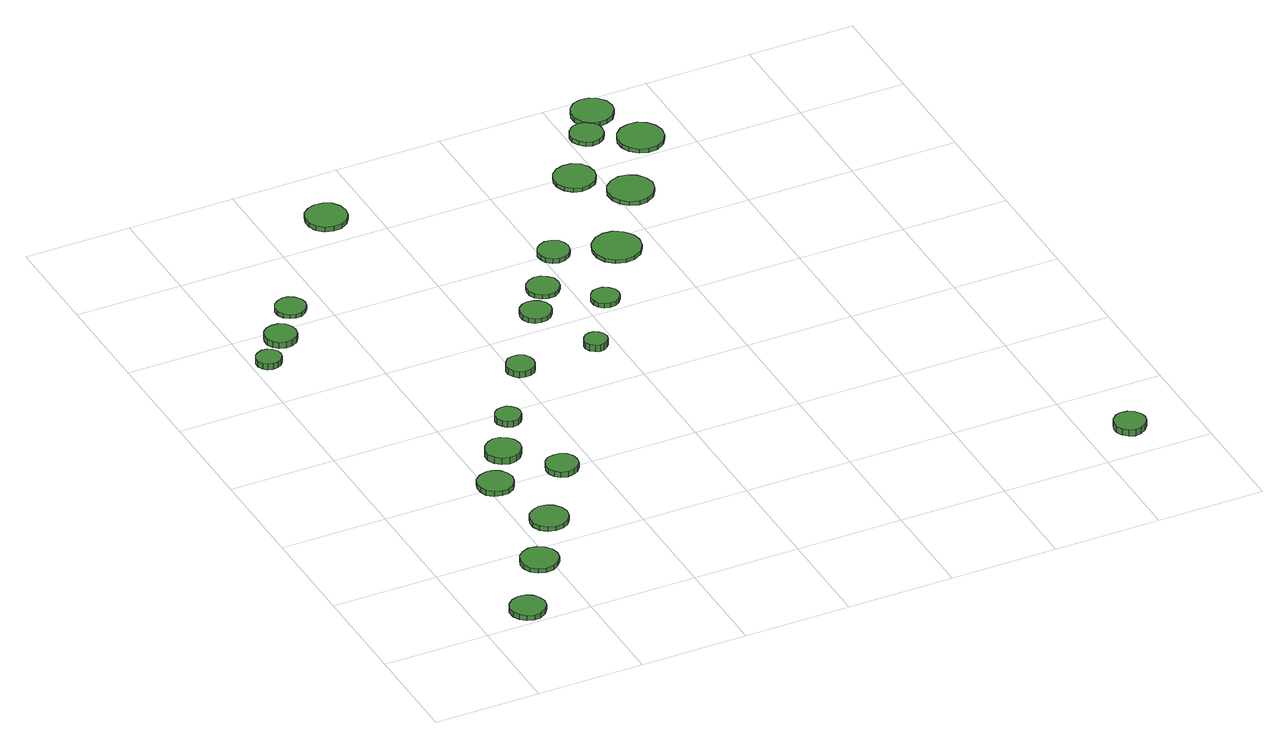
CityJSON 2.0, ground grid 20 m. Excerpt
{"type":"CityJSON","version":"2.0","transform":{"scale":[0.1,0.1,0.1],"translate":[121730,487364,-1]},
"CityObjects":{
"tree1":{"type":"SolitaryVegetationObject","attributes":{"function":"something"},"geometry":[{"type":"MultiSurface","lod":"1","boundaries":[[[0,1,2,3,4,5,6,7,8,9,10,11,12,13,14]],[[15,16,17,18,19,20,21,22,23,24,25,26,27,28,29]],[[0,29,28,1]],[[1,28,27,2]],[[2,27,26,3]],[[3,26,25,4]],[[4,25,24,5]],[[5,24,23,6]],[[6,23,22,7]],[[7,22,21,8]],[[8,21,20,9]],[[9,20,19,10]],[[10,19,18,11]],[[11,18,17,12]],[[12,17,16,13]],[[13,16,15,14]],[[14,15,29,0]]]}]},
"tree2":{"type":"SolitaryVegetationObject","attributes":{"function":"something"},"geometry":[{"type":"MultiSurface","lod":"1","boundaries":[[[30,31,32,33,34,35,36,37,38,39,40,41,42,43,44]],[[45,46,47,48,49,50,51,52,53,54,55,56,57,58,59]],[[30,59,58,31]],[[31,58,57,32]],[[32,57,56,33]],[[33,56,55,34]],[[34,55,54,35]],[[35,54,53,36]],[[36,53,52,37]],[[37,52,51,38]],[[38,51,50,39]],[[39,50,49,40]],[[40,49,48,41]],[[41,48,47,42]],[[42,47,46,43]],[[43,46,45,44]],[[44,45,59,30]]]}]},
"tree3":{"type":"SolitaryVegetationObject","attributes":{"function":"something"},"geometry":[{"type":"MultiSurface","lod":"1","boundaries":[[[60,61,62,63,64,65,66,67,68,69,70,71,72,73,74]],[[75,76,77,78,79,80,81,82,83,84,85,86,87,88,89]],[[60,89,88,61]],[[61,88,87,62]],[[62,87,86,63]],[[63,86,85,64]],[[64,85,84,65]],[[65,84,83,66]],[[66,83,82,67]],[[67,82,81,68]],[[68,81,80,69]],[[69,80,79,70]],[[70,79,78,71]],[[71,78,77,72]],[[72,77,76,73]],[[73,76,75,74]],[[74,75,89,60]]]}]},
"tree4":{"type":"SolitaryVegetationObject","attributes":{"function":"something"},"geometry":[{"type":"MultiSurface","lod":"1","boundaries":[[[90,91,92,93,94,95,96,97,98,99,100,101,102,103,104]],[[105,106,107,108,109,110,111,112,113,114,115,116,117,118,119]],[[90,119,118,91]],[[91,118,117,92]],[[92,117,116,93]],[[93,116,115,94]],[[94,115,114,95]],[[95,114,113,96]],[[96,113,112,97]],[[97,112,111,98]],[[98,111,110,99]],[[99,110,109,100]],[[100,109,108,101]],[[101,108,107,102]],[[102,107,106,103]],[[103,106,105,104]],[[104,105,119,90]]]}]},
"tree5":{"type":"SolitaryVegetationObject","attributes":{"function":"something"},"geometry":[{"type":"MultiSurface","lod":"1","boundaries":[[[120,121,122,123,124,125,126,127,128,129,130,131,132,133,134]],[[135,136,137,138,139,140,141,142,143,144,145,146,147,148,149]],[[120,149,148,121]],[[121,148,147,122]],[[122,147,146,123]],[[123,146,145,124]],[[124,145,144,125]],[[125,144,143,126]],[[126,143,142,127]],[[127,142,141,128]],[[128,141,140,129]],[[129,140,139,130]],[[130,139,138,131]],[[131,138,137,132]],[[132,137,136,133]],[[133,136,135,134]],[[134,135,149,120]]]}]},
"tree6":{"type":"SolitaryVegetationObject","attributes":{"function":"something"},"geometry":[{"type":"MultiSurface","lod":"1","boundaries":[[[150,151,152,153,154,155,156,157,158,159,160,161,162,163,164]],[[165,166,167,168,169,170,171,172,173,174,175,176,177,178,179]],[[150,179,178,151]],[[151,178,177,152]],[[152,177,176,153]],[[153,176,175,154]],[[154,175,174,155]],[[155,174,173,156]],[[156,173,172,157]],[[157,172,171,158]],[[158,171,170,159]],[[159,170,169,160]],[[160,169,168,161]],[[161,168,167,162]],[[162,167,166,163]],[[163,166,165,164]],[[164,165,179,150]]]}]},
"tree7":{"type":"SolitaryVegetationObject","attributes":{"function":"something"},"geometry":[{"type":"MultiSurface","lod":"1","boundaries":[[[180,181,182,183,184,185,186,187,188,189,190,191,192,193,194]],[[195,196,197,198,199,200,201,202,203,204,205,206,207,208,209]],[[180,209,208,181]],[[181,208,207,182]],[[182,207,206,183]],[[183,206,205,184]],[[184,205,204,185]],[[185,204,203,186]],[[186,203,202,187]],[[187,202,201,188]],[[188,201,200,189]],[[189,200,199,190]],[[190,199,198,191]],[[191,198,197,192]],[[192,197,196,193]],[[193,196,195,194]],[[194,195,209,180]]]}]},
"tree8":{"type":"SolitaryVegetationObject","attributes":{"function":"something"},"geometry":[{"type":"MultiSurface","lod":"1","boundaries":[[[210,211,212,213,214,215,216,217,218,219,220,221,222,223,224]],[[225,226,227,228,229,230,231,232,233,234,235,236,237,238,239]],[[210,239,238,211]],[[211,238,237,212]],[[212,237,236,213]],[[213,236,235,214]],[[214,235,234,215]],[[215,234,233,216]],[[216,233,232,217]],[[217,232,231,218]],[[218,231,230,219]],[[219,230,229,220]],[[220,229,228,221]],[[221,228,227,222]],[[222,227,226,223]],[[223,226,225,224]],[[224,225,239,210]]]}]},
"tree9":{"type":"SolitaryVegetationObject","attributes":{"function":"something"},"geometry":[{"type":"MultiSurface","lod":"1","boundaries":[[[240,241,242,243,244,245,246,247,248,249,250,251,252,253,254]],[[255,256,257,258,259,260,261,262,263,264,265,266,267,268,269]],[[240,269,268,241]],[[241,268,267,242]],[[242,267,266,243]],[[243,266,265,244]],[[244,265,264,245]],[[245,264,263,246]],[[246,263,262,247]],[[247,262,261,248]],[[248,261,260,249]],[[249,260,259,250]],[[250,259,258,251]],[[251,258,257,252]],[[252,257,256,253]],[[253,256,255,254]],[[254,255,269,240]]]}]},
"tree10":{"type":"SolitaryVegetationObject","attributes":{"function":"something"},"geometry":[{"type":"MultiSurface","lod":"1","boundaries":[[[270,271,272,273,274,275,276,277,278,279,280,281,282,283,284]],[[285,286,287,288,289,290,291,292,293,294,295,296,297,298,299]],[[270,299,298,271]],[[271,298,297,272]],[[272,297,296,273]],[[273,296,295,274]],[[274,295,294,275]],[[275,294,293,276]],[[276,293,292,277]],[[277,292,291,278]],[[278,291,290,279]],[[279,290,289,280]],[[280,289,288,281]],[[281,288,287,282]],[[282,287,286,283]],[[283,286,285,284]],[[284,285,299,270]]]}]},
"tree11":{"type":"SolitaryVegetationObject","attributes":{"function":"something"},"geometry":[{"type":"MultiSurface","lod":"1","boundaries":[[[300,301,302,303,304,305,306,307,308,309,310,311,312,313,314]],[[315,316,317,318,319,320,321,322,323,324,325,326,327,328,329]],[[300,329,328,301]],[[301,328,327,302]],[[302,327,326,303]],[[303,326,325,304]],[[304,325,324,305]],[[305,324,323,306]],[[306,323,322,307]],[[307,322,321,308]],[[308,321,320,309]],[[309,320,319,310]],[[310,319,318,311]],[[311,318,317,312]],[[312,317,316,313]],[[313,316,315,314]],[[314,315,329,300]]]}]},
"tree12":{"type":"SolitaryVegetationObject","attributes":{"function":"something"},"geometry":[{"type":"MultiSurface","lod":"1","boundaries":[[[330,331,332,333,334,335,336,337,338,339,340,341,342,343,344]],[[345,346,347,348,349,350,351,352,353,354,355,356,357,358,359]],[[330,359,358,331]],[[331,358,357,332]],[[332,357,356,333]],[[333,356,355,334]],[[334,355,354,335]],[[335,354,353,336]],[[336,353,352,337]],[[337,352,351,338]],[[338,351,350,339]],[[339,350,349,340]],[[340,349,348,341]],[[341,348,347,342]],[[342,347,346,343]],[[343,346,345,344]],[[344,345,359,330]]]}]},
"tree13":{"type":"SolitaryVegetationObject","attributes":{"function":"something"},"geometry":[{"type":"MultiSurface","lod":"1","boundaries":[[[360,361,362,363,364,365,366,367,368,369,370,371,372,373,374]],[[375,376,377,378,379,380,381,382,383,384,385,386,387,388,389]],[[360,389,388,361]],[[361,388,387,362]],[[362,387,386,363]],[[363,386,385,364]],[[364,385,384,365]],[[365,384,383,366]],[[366,383,382,367]],[[367,382,381,368]],[[368,381,380,369]],[[369,380,379,370]],[[370,379,378,371]],[[371,378,377,372]],[[372,377,376,373]],[[373,376,375,374]],[[374,375,389,360]]]}]},
"tree14":{"type":"SolitaryVegetationObject","attributes":{"function":"something"},"geometry":[{"type":"MultiSurface","lod":"1","boundaries":[[[390,391,392,393,394,395,396,397,398,399,400,401,402,403,404]],[[405,406,407,408,409,410,411,412,413,414,415,416,417,418,419]],[[390,419,418,391]],[[391,418,417,392]],[[392,417,416,393]],[[393,416,415,394]],[[394,415,414,395]],[[395,414,413,396]],[[396,413,412,397]],[[397,412,411,398]],[[398,411,410,399]],[[399,410,409,400]],[[400,409,408,401]],[[401,408,407,402]],[[402,407,406,403]],[[403,406,405,404]],[[404,405,419,390]]]}]},
"tree15":{"type":"SolitaryVegetationObject","attributes":{"function":"something"},"geometry":[{"type":"MultiSurface","lod":"1","boundaries":[[[420,421,422,423,424,425,426,427,428,429,430,431,432,433,434]],[[435,436,437,438,439,440,441,442,443,444,445,446,447,448,449]],[[420,449,448,421]],[[421,448,447,422]],[[422,447,446,423]],[[423,446,445,424]],[[424,445,444,425]],[[425,444,443,426]],[[426,443,442,427]],[[427,442,441,428]],[[428,441,440,429]],[[429,440,439,430]],[[430,439,438,431]],[[431,438,437,432]],[[432,437,436,433]],[[433,436,435,434]],[[434,435,449,420]]]}]},
"tree16":{"type":"SolitaryVegetationObject","attributes":{"function":"something"},"geometry":[{"type":"MultiSurface","lod":"1","boundaries":[[[450,451,452,453,454,455,456,457,458,459,460,461,462,463,464]],[[465,466,467,468,469,470,471,472,473,474,475,476,477,478,479]],[[450,479,478,451]],[[451,478,477,452]],[[452,477,476,453]],[[453,476,475,454]],[[454,475,474,455]],[[455,474,473,456]],[[456,473,472,457]],[[457,472,471,458]],[[458,471,470,459]],[[459,470,469,460]],[[460,469,468,461]],[[461,468,467,462]],[[462,467,466,463]],[[463,466,465,464]],[[464,465,479,450]]]}]},
"tree17":{"type":"SolitaryVegetationObject","attributes":{"function":"something"},"geometry":[{"type":"MultiSurface","lod":"1","boundaries":[[[480,481,482,483,484,485,486,487,488,489,490,491,492,493,494]],[[495,496,497,498,499,500,501,502,503,504,505,506,507,508,509]],[[480,509,508,481]],[[481,508,507,482]],[[482,507,506,483]],[[483,506,505,484]],[[484,505,504,485]],[[485,504,503,486]],[[486,503,502,487]],[[487,502,501,488]],[[488,501,500,489]],[[489,500,499,490]],[[490,499,498,491]],[[491,498,497,492]],[[492,497,496,493]],[[493,496,495,494]],[[494,495,509,480]]]}]},
"tree18":{"type":"SolitaryVegetationObject","attributes":{"function":"something"},"geometry":[{"type":"MultiSurface","lod":"1","boundaries":[[[510,511,512,513,514,515,516,517,518,519,520,521,522,523,524]],[[525,526,527,528,529,530,531,532,533,534,535,536,537,538,539]],[[510,539,538,511]],[[511,538,537,512]],[[512,537,536,513]],[[513,536,535,514]],[[514,535,534,515]],[[515,534,533,516]],[[516,533,532,517]],[[517,532,531,518]],[[518,531,530,519]],[[519,530,529,520]],[[520,529,528,521]],[[521,528,527,522]],[[522,527,526,523]],[[523,526,525,524]],[[524,525,539,510]]]}]},
"tree19":{"type":"SolitaryVegetationObject","attributes":{"function":"something"},"geometry":[{"type":"MultiSurface","lod":"1","boundaries":[[[540,541,542,543,544,545,546,547,548,549,550,551,552,553,554]],[[555,556,557,558,559,560,561,562,563,564,565,566,567,568,569]],[[540,569,568,541]],[[541,568,567,542]],[[542,567,566,543]],[[543,566,565,544]],[[544,565,564,545]],[[545,564,563,546]],[[546,563,562,547]],[[547,562,561,548]],[[548,561,560,549]],[[549,560,559,550]],[[550,559,558,551]],[[551,558,557,552]],[[552,557,556,553]],[[553,556,555,554]],[[554,555,569,540]]]}]},
"tree20":{"type":"SolitaryVegetationObject","attributes":{"function":"something"},"geometry":[{"type":"MultiSurface","lod":"1","boundaries":[[[570,571,572,573,574,575,576,577,578,579,580,581,582,583,584]],[[585,586,587,588,589,590,591,592,593,594,595,596,597,598,599]],[[570,599,598,571]],[[571,598,597,572]],[[572,597,596,573]],[[573,596,595,574]],[[574,595,594,575]],[[575,594,593,576]],[[576,593,592,577]],[[577,592,591,578]],[[578,591,590,579]],[[579,590,589,580]],[[580,589,588,581]],[[581,588,587,582]],[[582,587,586,583]],[[583,586,585,584]],[[584,585,599,570]]]}]},
"tree21":{"type":"SolitaryVegetationObject","attributes":{"function":"something"},"geometry":[{"type":"MultiSurface","lod":"1","boundaries":[[[600,601,602,603,604,605,606,607,608,609,610,611,612,613,614]],[[615,616,617,618,619,620,621,622,623,624,625,626,627,628,629]],[[600,629,628,601]],[[601,628,627,602]],[[602,627,626,603]],[[603,626,625,604]],[[604,625,624,605]],[[605,624,623,606]],[[606,623,622,607]],[[607,622,621,608]],[[608,621,620,609]],[[609,620,619,610]],[[610,619,618,611]],[[611,618,617,612]],[[612,617,616,613]],[[613,616,615,614]],[[614,615,629,600]]]}]},
"tree22":{"type":"SolitaryVegetationObject","attributes":{"function":"something"},"geometry":[{"type":"MultiSurface","lod":"1","boundaries":[[[630,631,632,633,634,635,636,637,638,639,640,641,642,643,644]],[[645,646,647,648,649,650,651,652,653,654,655,656,657,658,659]],[[630,659,658,631]],[[631,658,657,632]],[[632,657,656,633]],[[633,656,655,634]],[[634,655,654,635]],[[635,654,653,636]],[[636,653,652,637]],[[637,652,651,638]],[[638,651,650,639]],[[639,650,649,640]],[[640,649,648,641]],[[641,648,647,642]],[[642,647,646,643]],[[643,646,645,644]],[[644,645,659,630]]]}]},
"tree23":{"type":"SolitaryVegetationObject","attributes":{"function":"something"},"geometry":[{"type":"MultiSurface","lod":"1","boundaries":[[[660,661,662,663,664,665,666,667,668,669,670,671,672,673,674]],[[675,676,677,678,679,680,681,682,683,684,685,686,687,688,689]],[[660,689,688,661]],[[661,688,687,662]],[[662,687,686,663]],[[663,686,685,664]],[[664,685,684,665]],[[665,684,683,666]],[[666,683,682,667]],[[667,682,681,668]],[[668,681,680,669]],[[669,680,679,670]],[[670,679,678,671]],[[671,678,677,672]],[[672,677,676,673]],[[673,676,675,674]],[[674,675,689,660]]]}]},
"tree24":{"type":"SolitaryVegetationObject","attributes":{"function":"something"},"geometry":[{"type":"MultiSurface","lod":"1","boundaries":[[[690,691,692,693,694,695,696,697,698,699,700,701,702,703,704]],[[705,706,707,708,709,710,711,712,713,714,715,716,717,718,719]],[[690,719,718,691]],[[691,718,717,692]],[[692,717,716,693]],[[693,716,715,694]],[[694,715,714,695]],[[695,714,713,696]],[[696,713,712,697]],[[697,712,711,698]],[[698,711,710,699]],[[699,710,709,700]],[[700,709,708,701]],[[701,708,707,702]],[[702,707,706,703]],[[703,706,705,704]],[[704,705,719,690]]]}]}
},
"vertices":[
[130,39,16],[127,52,16],[119,63,16],[107,70,16],[94,71,16],[81,67,16],[71,58,16],[65,46,16],[65,32,16],[71,20,16],[81,11,16],[94,6,16],[107,8,16],[119,15,16],[127,26,16],[127,26,6],[119,15,6],[107,8,6],[94,6,6],[81,11,6],[71,20,6],[65,32,6],[65,46,6],[71,58,6],[81,67,6],[94,71,6],[107,70,6],[119,63,6],[127,52,6],[130,39,6],
[216,163,15],[213,177,15],[204,189,15],[192,196,15],[177,198,15],[164,193,15],[153,184,15],[147,170,15],[147,156,15],[153,142,15],[164,133,15],[177,128,15],[192,130,15],[204,137,15],[213,149,15],[213,149,6],[204,137,6],[192,130,6],[177,128,6],[164,133,6],[153,142,6],[147,156,6],[147,170,6],[153,184,6],[164,193,6],[177,198,6],[192,196,6],[204,189,6],[213,177,6],[216,163,6],
[53,914,24],[51,923,24],[45,931,24],[37,936,24],[27,937,24],[18,934,24],[11,928,24],[7,919,24],[7,909,24],[11,900,24],[18,894,24],[27,891,24],[37,892,24],[45,897,24],[51,905,24],[51,905,12],[45,897,12],[37,892,12],[27,891,12],[18,894,12],[11,900,12],[7,909,12],[7,919,12],[11,928,12],[18,934,12],[27,937,12],[37,936,12],[45,931,12],[51,923,12],[53,914,12],
[288,270,15],[285,284,15],[276,296,15],[264,303,15],[250,305,15],[236,300,15],[225,291,15],[219,278,15],[219,263,15],[225,250,15],[236,241,15],[250,236,15],[264,238,15],[276,245,15],[285,256,15],[285,256,6],[276,245,6],[264,238,6],[250,236,6],[236,241,6],[225,250,6],[219,263,6],[219,278,6],[225,291,6],[236,300,6],[250,305,6],[264,303,6],[276,296,6],[285,284,6],[288,270,6],
[249,405,17],[246,419,17],[238,430,17],[226,437,17],[213,438,17],[200,434,17],[189,425,17],[184,412,17],[184,399,17],[189,386,17],[200,377,17],[213,373,17],[226,374,17],[238,381,17],[246,392,17],[246,392,7],[238,381,7],[226,374,7],[213,373,7],[200,377,7],[189,386,7],[184,399,7],[184,412,7],[189,425,7],[200,434,7],[213,438,7],[226,437,7],[238,430,7],[246,419,7],[249,405,7],
[112,976,19],[110,988,19],[103,998,19],[92,1004,19],[80,1005,19],[68,1001,19],[59,993,19],[54,982,19],[54,970,19],[59,959,19],[68,950,19],[80,947,19],[92,948,19],[103,954,19],[110,964,19],[110,964,7],[103,954,7],[92,948,7],[80,947,7],[68,950,7],[59,959,7],[54,970,7],[54,982,7],[59,993,7],[68,1001,7],[80,1005,7],[92,1004,7],[103,998,7],[110,988,7],[112,976,7],
[304,487,20],[301,501,20],[293,511,20],[281,518,20],[268,520,20],[255,515,20],[245,506,20],[239,494,20],[239,481,20],[245,468,20],[255,459,20],[268,455,20],[281,456,20],[293,463,20],[301,474,20],[301,474,7],[293,463,7],[281,456,7],[268,455,7],[255,459,7],[245,468,7],[239,481,7],[239,494,7],[245,506,7],[255,515,7],[268,520,7],[281,518,7],[293,511,7],[301,501,7],[304,487,7],
[167,1049,15],[164,1060,15],[157,1070,15],[147,1076,15],[136,1077,15],[125,1073,15],[116,1066,15],[111,1055,15],[111,1043,15],[116,1032,15],[125,1025,15],[136,1021,15],[147,1022,15],[157,1028,15],[164,1038,15],[164,1038,7],[157,1028,7],[147,1022,7],[136,1021,7],[125,1025,7],[116,1032,7],[111,1043,7],[111,1055,7],[116,1066,7],[125,1073,7],[136,1077,7],[147,1076,7],[157,1070,7],[164,1060,7],[167,1049,7],
[373,403,18],[371,415,18],[364,425,18],[353,431,18],[341,432,18],[329,429,18],[320,421,18],[315,409,18],[315,397,18],[320,386,18],[329,378,18],[341,374,18],[353,376,18],[364,382,18],[371,391,18],[371,391,7],[364,382,7],[353,376,7],[341,374,7],[329,378,7],[320,386,7],[315,397,7],[315,409,7],[320,421,7],[329,429,7],[341,432,7],[353,431,7],[364,425,7],[371,415,7],[373,403,7],
[347,572,24],[345,581,24],[339,589,24],[331,594,24],[321,595,24],[311,592,24],[304,586,24],[300,577,24],[300,567,24],[304,557,24],[311,551,24],[321,548,24],[331,549,24],[339,554,24],[345,562,24],[345,562,12],[339,554,12],[331,549,12],[321,548,12],[311,551,12],[304,557,12],[300,567,12],[300,577,12],[304,586,12],[311,592,12],[321,595,12],[331,594,12],[339,589,12],[345,581,12],[347,572,12],
[436,700,25],[434,711,25],[428,720,25],[418,725,25],[407,726,25],[397,723,25],[389,715,25],[384,705,25],[384,695,25],[389,685,25],[397,677,25],[407,674,25],[418,675,25],[428,680,25],[434,689,25],[434,689,13],[428,680,13],[418,675,13],[407,674,13],[397,677,13],[389,685,13],[384,695,13],[384,705,13],[389,715,13],[397,723,13],[407,726,13],[418,725,13],[428,720,13],[434,711,13],[436,700,13],
[355,1270,16],[352,1286,16],[343,1299,16],[329,1306,16],[313,1308,16],[298,1303,16],[286,1293,16],[280,1278,16],[280,1262,16],[286,1248,16],[298,1237,16],[313,1233,16],[329,1234,16],[343,1242,16],[352,1255,16],[352,1255,7],[343,1242,7],[329,1234,7],[313,1233,7],[298,1237,7],[286,1248,7],[280,1262,7],[280,1278,7],[286,1293,7],[298,1303,7],[313,1308,7],[329,1306,7],[343,1299,7],[352,1286,7],[355,1270,7],
[542,848,16],[540,860,16],[532,870,16],[522,876,16],[510,877,16],[499,873,16],[490,865,16],[485,854,16],[485,842,16],[490,831,16],[499,823,16],[510,820,16],[522,821,16],[532,827,16],[540,837,16],[540,837,7],[532,827,7],[522,821,7],[510,820,7],[499,823,7],[490,831,7],[485,842,7],[485,854,7],[490,865,7],[499,873,7],[510,877,7],[522,876,7],[532,870,7],[540,860,7],[542,848,7],
[585,715,22],[583,723,22],[578,730,22],[570,735,22],[561,736,22],[553,733,22],[546,727,22],[542,719,22],[542,710,22],[546,702,22],[553,696,22],[561,693,22],[570,694,22],[578,699,22],[583,706,22],[583,706,9],[578,699,9],[570,694,9],[561,693,9],[553,696,9],[546,702,9],[542,710,9],[542,719,9],[546,727,9],[553,733,9],[561,736,9],[570,735,9],[578,730,9],[583,723,9],[585,715,9],
[588,910,15],[586,923,15],[578,932,15],[568,939,15],[555,940,15],[544,936,15],[534,928,15],[529,917,15],[529,904,15],[534,893,15],[544,885,15],[555,881,15],[568,882,15],[578,888,15],[586,898,15],[586,898,7],[578,888,7],[568,882,7],[555,881,7],[544,885,7],[534,893,7],[529,904,7],[529,917,7],[534,928,7],[544,936,7],[555,940,7],[568,939,7],[578,932,7],[586,923,7],[588,910,7],
[667,834,16],[665,845,16],[658,853,16],[649,859,16],[638,860,16],[628,857,16],[620,849,16],[616,840,16],[616,829,16],[620,819,16],[628,812,16],[638,809,16],[649,810,16],[658,815,16],[665,824,16],[665,824,7],[658,815,7],[649,810,7],[638,809,7],[628,812,7],[620,819,7],[616,829,7],[616,840,7],[620,849,7],[628,857,7],[638,860,7],[649,859,7],[658,853,7],[665,845,7],[667,834,7],
[652,1000,16],[650,1012,16],[643,1022,16],[632,1028,16],[620,1029,16],[609,1025,16],[600,1017,16],[595,1006,16],[595,994,16],[600,983,16],[609,975,16],[620,971,16],[632,973,16],[643,979,16],[650,988,16],[650,988,7],[643,979,7],[632,973,7],[620,971,7],[609,975,7],[600,983,7],[595,994,7],[595,1006,7],[600,1017,7],[609,1025,7],[620,1029,7],[632,1028,7],[643,1022,7],[650,1012,7],[652,1000,7],
[773,965,14],[769,983,14],[758,998,14],[742,1008,14],[724,1010,14],[706,1004,14],[692,991,14],[685,974,14],[685,956,14],[692,939,14],[706,926,14],[724,920,14],[742,922,14],[758,932,14],[769,947,14],[769,947,7],[758,932,7],[742,922,7],[724,920,7],[706,926,7],[692,939,7],[685,956,7],[685,974,7],[692,991,7],[706,1004,7],[724,1010,7],[742,1008,7],[758,998,7],[769,983,7],[773,965,7],
[795,1188,15],[792,1204,15],[783,1217,15],[769,1225,15],[753,1226,15],[738,1221,15],[726,1211,15],[720,1196,15],[720,1180,15],[726,1166,15],[738,1155,15],[753,1150,15],[769,1152,15],[783,1160,15],[792,1173,15],[792,1173,7],[783,1160,7],[769,1152,7],[753,1150,7],[738,1155,7],[726,1166,7],[720,1180,7],[720,1196,7],[726,1211,7],[738,1221,7],[753,1226,7],[769,1225,7],[783,1217,7],[792,1204,7],[795,1188,7],
[870,1111,15],[866,1128,15],[856,1142,15],[841,1151,15],[824,1153,15],[807,1147,15],[794,1136,15],[787,1120,15],[787,1102,15],[794,1087,15],[807,1075,15],[824,1069,15],[841,1071,15],[856,1080,15],[866,1094,15],[866,1094,7],[856,1080,7],[841,1071,7],[824,1069,7],[807,1075,7],[794,1087,7],[787,1102,7],[787,1120,7],[794,1136,7],[807,1147,7],[824,1153,7],[841,1151,7],[856,1142,7],[866,1128,7],[870,1111,7],
[866,1299,15],[864,1312,15],[856,1322,15],[845,1328,15],[832,1330,15],[820,1326,15],[811,1317,15],[805,1306,15],[805,1293,15],[811,1281,15],[820,1272,15],[832,1268,15],[845,1270,15],[856,1276,15],[864,1287,15],[864,1287,7],[856,1276,7],[845,1270,7],[832,1268,7],[820,1272,7],[811,1281,7],[805,1293,7],[805,1306,7],[811,1317,7],[820,1326,7],[832,1330,7],[845,1328,7],[856,1322,7],[864,1312,7],[866,1299,7],
[912,1354,16],[909,1370,16],[899,1383,16],[885,1391,16],[869,1393,16],[854,1388,16],[842,1377,16],[836,1362,16],[836,1346,16],[842,1332,16],[854,1321,16],[869,1316,16],[885,1318,16],[899,1326,16],[909,1339,16],[909,1339,7],[899,1326,7],[885,1318,7],[869,1316,7],[854,1321,7],[842,1332,7],[836,1346,7],[836,1362,7],[842,1377,7],[854,1388,7],[869,1393,7],[885,1391,7],[899,1383,7],[909,1370,7],[912,1354,7],
[957,1249,15],[953,1266,15],[943,1280,15],[928,1289,15],[910,1290,15],[894,1285,15],[881,1273,15],[874,1257,15],[874,1240,15],[881,1224,15],[894,1212,15],[910,1207,15],[928,1208,15],[943,1217,15],[953,1231,15],[953,1231,7],[943,1217,7],[928,1208,7],[910,1207,7],[894,1212,7],[881,1224,7],[874,1240,7],[874,1257,7],[881,1273,7],[894,1285,7],[910,1290,7],[928,1289,7],[943,1280,7],[953,1266,7],[957,1249,7],
[1305,66,31],[1302,77,31],[1295,87,31],[1284,93,31],[1272,95,31],[1261,91,31],[1252,83,31],[1247,72,31],[1247,59,31],[1252,48,31],[1261,40,31],[1272,36,31],[1284,38,31],[1295,44,31],[1302,54,31],[1302,54,18],[1295,44,18],[1284,38,18],[1272,36,18],[1261,40,18],[1252,48,18],[1247,59,18],[1247,72,18],[1252,83,18],[1261,91,18],[1272,95,18],[1284,93,18],[1295,87,18],[1302,77,18],[1305,66,18]
]}
